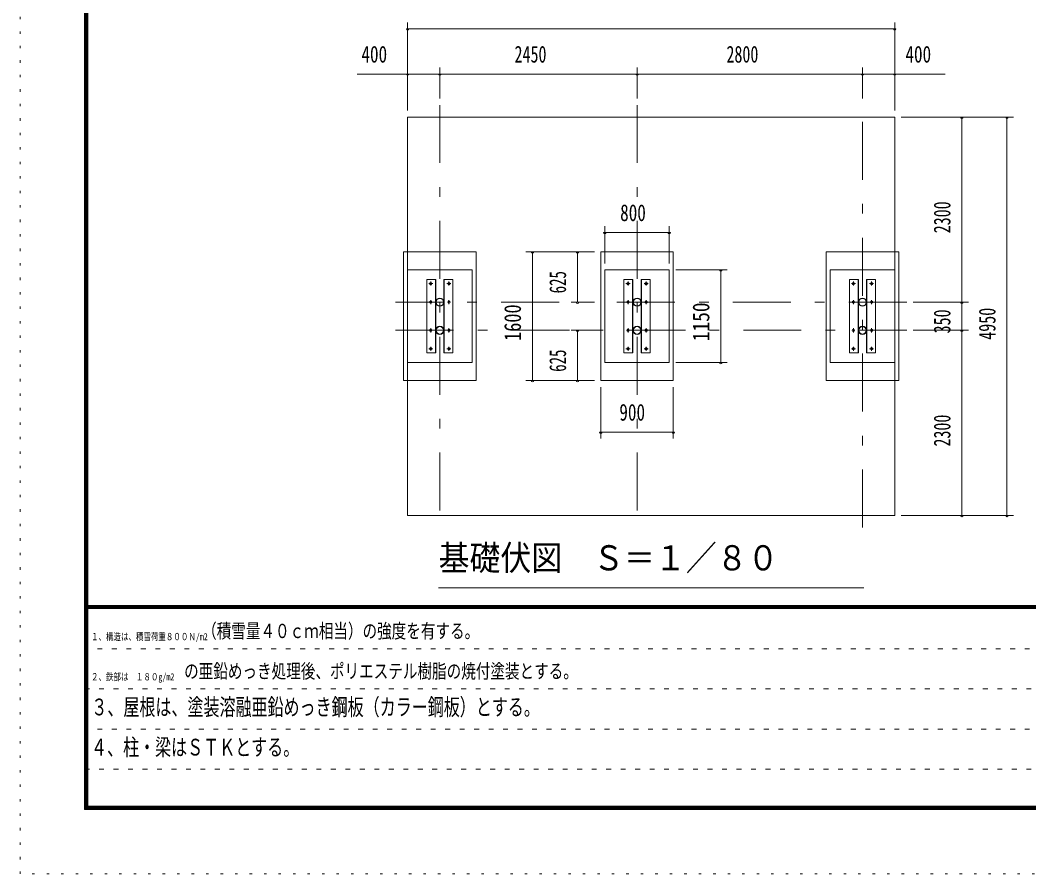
# Model space of a CAD drawing. Units: millimetres, scale not verified, with parts at other scales. Extents: x -34836 to 34836, y -16800 to 16800.
# Drawn here: x -12684 to -154, y -16800 to -6191 of the extents above; entities that cross this region are included whole.
import ezdxf
from ezdxf.enums import TextEntityAlignment as Align

# ---------------------------------------------------------------- set-up
doc = ezdxf.new("R2010")
doc.units = ezdxf.units.MM
doc.header["$LTSCALE"] = 60
for name, pattern in [('USER1', [3, 1, -2]), ('USER3', [24, 12, -5, 2, -5]), ('USER4', [3, 0.5, -2.5])]:
    doc.linetypes.add(name, pattern=pattern)
doc.layers.add('0-1_0-F1TEXT', color=7, linetype='Continuous')
for name, color, linetype, lineweight in [('0-2_1-08BOLD', 7, 'Continuous', 18), ('0-3_1-28CENTER', 3, 'USER3', 18), ('0-5_1-58DIM', 3, 'Continuous', 18), ('0-C_F-F1PAPER', 5, 'Continuous', 18), ('0-D_F-E_J_ADD', 5, 'USER4', 18)]:
    doc.layers.add(name, color=color, linetype=linetype, lineweight=lineweight)
doc.styles.add('ＭＳ ゴシック', font='')
doc.styles.get('ＭＳ ゴシック').set_extended_font_data('MS Gothic')

msp = doc.modelspace()

# ---------------------------------------------------------------- linework, layer by layer
at = {"layer": '0-2_1-08BOLD'}
for p, q in [((-7525.55, -10325.37), (-7525.55, -9415.37)), ((-7414.95, -9415.37), (-7414.95, -10325.37)), ((-5075.55, -10325.37), (-5075.55, -9415.37)), ((-4964.95, -9415.37), (-4964.95, -10325.37)), ((-2275.56, -9415.37), (-2275.56, -10325.37)), ((-2164.96, -10325.37), (-2164.96, -9415.37)), ((-2620.26, -10445.37), (-1820.26, -10445.37))]:
    msp.add_line(p, q, dxfattribs=at)
for points in [[(-7870.25, -7395.37), (-1820.26, -7395.37), (-1820.26, -12345.36), (-7870.25, -12345.36)], [(-7920.26, -9070.37), (-7020.25, -9070.37), (-7020.25, -10670.37), (-7920.26, -10670.37)], [(-5470.25, -10670.37), (-4570.25, -10670.37), (-4570.25, -9070.37), (-5470.25, -9070.37)], [(-1770.26, -10670.37), (-2670.26, -10670.37), (-2670.26, -9070.37), (-1770.26, -9070.37)], [(-5420.25, -10445.37), (-4620.25, -10445.37), (-4620.25, -9295.37), (-5420.25, -9295.37)], [(-7633.05, -10325.37), (-7633.05, -9415.37), (-7521.05, -9415.37), (-7521.05, -10325.37)], [(-7419.45, -9415.37), (-7419.45, -10325.37), (-7307.45, -10325.37), (-7307.45, -9415.37)], [(-5183.05, -10325.37), (-5071.05, -10325.37), (-5071.05, -9415.37), (-5183.05, -9415.37)], [(-4969.45, -9415.37), (-4969.45, -10325.37), (-4857.45, -10325.37), (-4857.45, -9415.37)], [(-2271.06, -9415.37), (-2383.06, -9415.37), (-2383.06, -10325.37), (-2271.06, -10325.37)], [(-2057.46, -10325.37), (-2057.46, -9415.37), (-2169.46, -9415.37), (-2169.46, -10325.37)]]:
    msp.add_lwpolyline(points, close=True, dxfattribs=at)
for points in [[(-7870.26, -9295.37), (-7070.26, -9295.37), (-7070.26, -10445.37), (-7870.26, -10445.37)], [(-2620.26, -10445.37), (-2620.26, -9295.37), (-1820.26, -9295.37)]]:
    msp.add_lwpolyline(points, dxfattribs=at)
for centre, radius in [((-7583.05, -9465.37), 14.5), ((-7357.45, -9465.37), 14.5), ((-5133.05, -9465.37), 14.5), ((-4907.45, -9465.37), 14.5), ((-2333.06, -9465.37), 14.5), ((-2107.46, -9465.37), 14.5), ((-7470.25, -9695.37), 50.8), ((-5020.25, -9695.37), 50.8), ((-2220.26, -9695.37), 50.8), ((-7583.05, -9695.37), 14.5), ((-7470.25, -9695.37), 46.6), ((-7357.45, -9695.37), 14.5), ((-5133.05, -9695.37), 14.5), ((-5020.25, -9695.37), 46.6), ((-4907.45, -9695.37), 14.5), ((-2333.06, -9695.37), 14.5), ((-2220.26, -9695.37), 46.6), ((-2107.46, -9695.37), 14.5), ((-7470.25, -10045.37), 50.8), ((-7470.25, -10045.37), 46.6), ((-5020.25, -10045.37), 50.8), ((-5020.25, -10045.37), 46.6), ((-2220.26, -10045.37), 50.8), ((-2220.26, -10045.37), 46.6), ((-7583.05, -10045.37), 14.5), ((-7357.45, -10045.37), 14.5), ((-5133.05, -10045.37), 14.5), ((-4907.45, -10045.37), 14.5), ((-2333.06, -10045.37), 14.5), ((-2107.46, -10045.37), 14.5), ((-7583.05, -10275.37), 14.5), ((-7357.45, -10275.37), 14.5), ((-5133.05, -10275.37), 14.5), ((-4907.45, -10275.37), 14.5), ((-2333.06, -10275.37), 14.5), ((-2107.46, -10275.37), 14.5)]:
    msp.add_circle(centre, radius, dxfattribs=at)
at = {"layer": '0-3_1-28CENTER'}
for p, q in [((-7470.25, -7245.37), (-7470.25, -12495.36)), ((-5020.25, -7245.37), (-5020.25, -12495.36)), ((-2220.26, -12495.36), (-2220.26, -7245.37)), ((-7608.06, -9465.37), (-7558.05, -9465.37)), ((-7583.05, -9490.37), (-7583.05, -9440.37)), ((-7332.45, -9465.37), (-7382.45, -9465.37)), ((-7357.45, -9440.37), (-7357.45, -9490.37)), ((-5108.05, -9465.37), (-5158.05, -9465.37)), ((-5133.05, -9440.37), (-5133.05, -9490.37)), ((-4882.45, -9465.37), (-4932.45, -9465.37)), ((-4907.45, -9490.37), (-4907.45, -9440.37)), ((-2308.06, -9465.37), (-2358.06, -9465.37)), ((-2333.06, -9440.37), (-2333.06, -9490.37)), ((-2082.46, -9465.37), (-2132.46, -9465.37)), ((-2107.46, -9440.37), (-2107.46, -9490.37)), ((-1670.26, -9695.37), (-8020.25, -9695.37)), ((-7583.05, -9720.37), (-7583.05, -9670.37)), ((-7357.45, -9670.37), (-7357.45, -9720.37)), ((-5133.05, -9670.37), (-5133.05, -9720.37)), ((-4907.45, -9720.37), (-4907.45, -9670.37)), ((-2333.06, -9670.37), (-2333.06, -9720.37)), ((-2107.46, -9720.37), (-2107.46, -9670.37)), ((-7583.05, -10020.37), (-7583.05, -10070.37)), ((-7357.45, -10070.37), (-7357.45, -10020.37)), ((-5133.05, -10020.37), (-5133.05, -10070.37)), ((-4907.45, -10070.37), (-4907.45, -10020.37)), ((-2333.06, -10070.37), (-2333.06, -10020.37)), ((-2107.46, -10020.37), (-2107.46, -10070.37)), ((-8020.25, -10045.37), (-1670.26, -10045.37)), ((-7583.05, -10250.36), (-7583.05, -10300.37)), ((-7357.45, -10300.37), (-7357.45, -10250.36)), ((-5133.05, -10250.36), (-5133.05, -10300.37)), ((-4907.45, -10300.37), (-4907.45, -10250.36)), ((-2333.06, -10300.37), (-2333.06, -10250.36)), ((-2107.46, -10250.36), (-2107.46, -10300.37)), ((-7608.06, -10275.37), (-7558.05, -10275.37)), ((-7382.45, -10275.37), (-7332.45, -10275.37)), ((-5158.05, -10275.37), (-5108.05, -10275.37)), ((-4932.45, -10275.37), (-4882.45, -10275.37)), ((-2308.06, -10275.37), (-2358.06, -10275.37)), ((-2082.46, -10275.37), (-2132.46, -10275.37))]:
    msp.add_line(p, q, dxfattribs=at)
at = {"layer": '0-5_1-58DIM'}
for p, q in [((-7870.25, -7315.37), (-7870.25, -6220.37)), ((-1820.26, -7315.37), (-1820.26, -6220.37)), ((-7854.25, -6300.37), (-7886.25, -6300.37)), ((-7870.25, -6300.37), (-1820.26, -6300.37)), ((-1804.26, -6300.37), (-1836.26, -6300.37)), ((-7870.25, -6860.37), (-8498.25, -6860.37)), ((-7854.25, -6860.37), (-7886.25, -6860.37)), ((-7870.25, -6860.37), (-7470.25, -6860.37)), ((-7454.25, -6860.37), (-7486.25, -6860.37)), ((-7470.25, -6780.37), (-7470.25, -7165.37)), ((-7470.25, -6860.37), (-5020.25, -6860.37)), ((-5004.25, -6860.37), (-5036.25, -6860.37)), ((-5020.25, -6780.37), (-5020.25, -7165.37)), ((-5020.25, -6860.37), (-2220.26, -6860.37)), ((-2204.26, -6860.37), (-2236.26, -6860.37)), ((-2220.26, -7165.37), (-2220.26, -6780.37)), ((-2220.26, -6860.37), (-1820.26, -6860.37)), ((-1804.26, -6860.37), (-1836.26, -6860.37)), ((-1820.25, -6860.37), (-1192.25, -6860.37)), ((-1740.26, -7395.37), (-345.26, -7395.37)), ((-969.26, -7395.37), (-1001.26, -7395.37)), ((-985.26, -9695.37), (-985.26, -7395.37)), ((-409.26, -7395.37), (-441.26, -7395.37)), ((-425.26, -7395.37), (-425.26, -12345.36)), ((-5420.25, -8750.36), (-5420.25, -9215.36)), ((-4620.25, -9215.36), (-4620.25, -8750.36)), ((-5404.25, -8830.36), (-5436.25, -8830.36)), ((-5420.25, -8830.36), (-4620.25, -8830.36)), ((-4604.25, -8830.36), (-4636.25, -8830.36)), ((-5550.25, -9070.36), (-6400.26, -9070.36)), ((-6304.26, -9070.36), (-6336.26, -9070.36)), ((-6320.26, -9070.36), (-6320.26, -10670.37)), ((-5744.26, -9070.36), (-5776.26, -9070.36)), ((-5760.26, -9070.36), (-5760.26, -9695.37)), ((-4540.25, -9295.36), (-3900.25, -9295.36)), ((-3964.25, -9295.36), (-3996.25, -9295.36)), ((-3980.25, -9295.36), (-3980.25, -10445.37)), ((-5550.25, -9695.37), (-5840.26, -9695.37)), ((-5744.26, -9695.37), (-5776.26, -9695.37)), ((-905.26, -9695.37), (-1590.26, -9695.37)), ((-969.26, -9695.37), (-1001.26, -9695.37)), ((-985.26, -10045.37), (-985.26, -9695.37)), ((-5840.26, -10045.36), (-5550.25, -10045.36)), ((-5744.26, -10045.36), (-5776.26, -10045.36)), ((-5760.26, -10045.36), (-5760.26, -10670.37)), ((-1590.26, -10045.37), (-905.26, -10045.37)), ((-969.26, -10045.37), (-1001.26, -10045.37)), ((-985.26, -12345.36), (-985.26, -10045.37)), ((-4540.25, -10445.37), (-3900.25, -10445.37)), ((-3964.25, -10445.37), (-3996.25, -10445.37)), ((-5550.25, -10670.37), (-6400.26, -10670.37)), ((-6304.26, -10670.37), (-6336.26, -10670.37)), ((-5744.26, -10670.37), (-5776.26, -10670.37)), ((-5470.25, -11390.37), (-5470.25, -10750.37)), ((-4570.25, -10750.37), (-4570.25, -11390.37)), ((-5454.25, -11310.37), (-5486.25, -11310.37)), ((-5470.25, -11310.37), (-4570.25, -11310.37)), ((-4554.25, -11310.37), (-4586.25, -11310.37)), ((-1740.26, -12345.36), (-345.26, -12345.36)), ((-969.26, -12345.36), (-1001.26, -12345.36)), ((-409.26, -12345.36), (-441.26, -12345.36)), ((-7485.25, -13245.36), (-2205.26, -13245.36))]:
    msp.add_line(p, q, dxfattribs=at)
for centre in [(-7870.25, -6300.37), (-1820.26, -6300.37), (-7870.25, -6860.37), (-7470.25, -6860.37), (-5020.25, -6860.37), (-2220.26, -6860.37), (-1820.26, -6860.37), (-985.26, -7395.37), (-425.26, -7395.37), (-5420.25, -8830.36), (-4620.25, -8830.36), (-6320.26, -9070.36), (-5760.26, -9070.36), (-3980.25, -9295.36), (-5760.26, -9695.37), (-985.26, -9695.37), (-5760.26, -10045.36), (-985.26, -10045.37), (-3980.25, -10445.37), (-6320.26, -10670.37), (-5760.26, -10670.37), (-5470.25, -11310.37), (-4570.25, -11310.37), (-985.26, -12345.36), (-425.26, -12345.36)]:
    msp.add_arc(centre, 16, 180, 0, dxfattribs=at)
at = {"layer": '0-C_F-F1PAPER'}
for p, q in [((33996.13, -13464), (-11843.87, -13464)), ((-11843.87, -13468), (33996.13, -13468)), ((33996.13, -13472), (-11843.87, -13472)), ((-11843.87, -13476), (33996.13, -13476)), ((33996.13, -13480), (-11843.87, -13480)), ((-11843.87, -13484), (33996.13, -13484)), ((33996.13, -13488), (-11843.87, -13488)), ((-11843.87, -13492), (33996.13, -13492)), ((33996.13, -13496), (-11843.87, -13496)), ((-11843.87, -13500), (33996.13, -13500)), ((33996.13, -13504), (-11843.87, -13504))]:
    msp.add_line(p, q, dxfattribs=at)
at = {"layer": '0-C_F-F1PAPER', "color": 6, "linetype": 'USER1'}
for p, q in [((17316.13, -14003.2), (-11883.87, -14003.2)), ((-11883.87, -14502.4), (17316.14, -14502.4)), ((17316.14, -15001.6), (-11883.87, -15001.6)), ((-11883.87, -15500.8), (13303.34, -15500.8))]:
    msp.add_line(p, q, dxfattribs=at)
at = {"layer": '0-C_F-F1PAPER'}
for points in [[(34036.13, -16000), (-11883.87, -16000), (-11883.87, 16160), (34036.13, 16160)], [(34032.13, -15996), (-11879.87, -15996), (-11879.87, 16156), (34032.13, 16156)], [(34028.13, -15992), (34028.13, 16152), (-11875.87, 16152), (-11875.87, -15992)], [(34024.13, -15988), (-11871.87, -15988), (-11871.87, 16148), (34024.13, 16148)], [(34020.13, -15984), (34020.13, 16144), (-11867.87, 16144), (-11867.87, -15984)], [(34016.13, -15980), (-11863.87, -15980), (-11863.87, 16140), (34016.13, 16140)], [(34012.13, -15976), (34012.13, 16136), (-11859.87, 16136), (-11859.87, -15976)], [(34008.13, -15972), (-11855.87, -15972), (-11855.87, 16132), (34008.13, 16132)], [(34004.13, -15968), (-11851.87, -15968), (-11851.87, 16128), (34004.13, 16128)], [(34000.13, -15964), (-11847.87, -15964), (-11847.87, 16124), (34000.13, 16124)], [(33996.13, -15960), (33996.13, 16120), (-11843.87, 16120), (-11843.87, -15960)]]:
    msp.add_lwpolyline(points, close=True, dxfattribs=at)
at = {"layer": '0-D_F-E_J_ADD'}
msp.add_lwpolyline([(34836.13, -16800), (-12683.87, -16800), (-12683.87, 16800), (34836.13, 16800)], close=True, dxfattribs=at)

# ---------------------------------------------------------------- texts
at = {"layer": '0-1_0-F1TEXT', "style": 'ＭＳ ゴシック'}
for s, height, width, p in [('（積雪量４０ｃｍ相当）の強度を有する。', 177.1, 0.75, (-10423.89, -13923.2)), ('１、構造は、積雪荷重８００Ｎ/m2', 88.56, 0.75, (-11803.87, -13923.2)), ('\u3000の亜鉛めっき処理後、ポリエステル樹脂の焼付塗装とする。', 177.1, 0.75, (-10828.51, -14422.4)), ('２、鉄部は\u3000１８０g/m2', 88.56, 0.75, (-11803.87, -14422.4)), ('３、屋根は、塗装溶融亜鉛めっき鋼板（カラー鋼板）とする。', 208.4, 0.7, (-11799.87, -14893.18)), ('４、柱・梁はＳＴＫとする。', 208.4, 0.7, (-11803.87, -15392.38))]:
    msp.add_text(s, height=height, dxfattribs=dict(at, width=width)).set_placement(p, align=Align.BOTTOM_LEFT)
at = {"layer": '0-5_1-58DIM', "color": 7, "style": 'ＭＳ ゴシック'}
for s, height, width, p in [('400', 208.4, 0.75, (-8444.45, -6780.37)), ('2450', 208.4, 0.7, (-6542.87, -6780.37)), ('2800', 208.4, 0.7, (-3910.29, -6780.37)), ('400', 208.4, 0.75, (-1686.45, -6780.37)), ('800', 208.4, 0.75, (-5230.51, -8750.36)), ('900', 208.4, 0.75, (-5240.45, -11230.37)), ('基礎伏図\u3000Ｓ＝１／８０', 312.6, 0.9, (-7485.25, -13122.73))]:
    msp.add_text(s, height=height, dxfattribs=dict(at, width=width)).set_placement(p, align=Align.BOTTOM_LEFT)
for s, width, p in [('2300', 0.7, (-1065.26, -8839.67)), ('625', 0.65, (-5840.26, -9585.77)), ('1600', 0.8, (-6400.26, -10176.79)), ('1150', 0.85, (-4060.25, -10180.86)), ('350', 0.7, (-1065.26, -10083.6)), ('4950', 0.7, (-505.26, -10162.46)), ('625', 0.65, (-5840.26, -10560.77)), ('2300', 0.7, (-1065.26, -11489.66))]:
    msp.add_text(s, height=208.4, rotation=90, dxfattribs=dict(at, width=width)).set_placement(p, align=Align.BOTTOM_LEFT)

doc.saveas('drawing.dxf')
